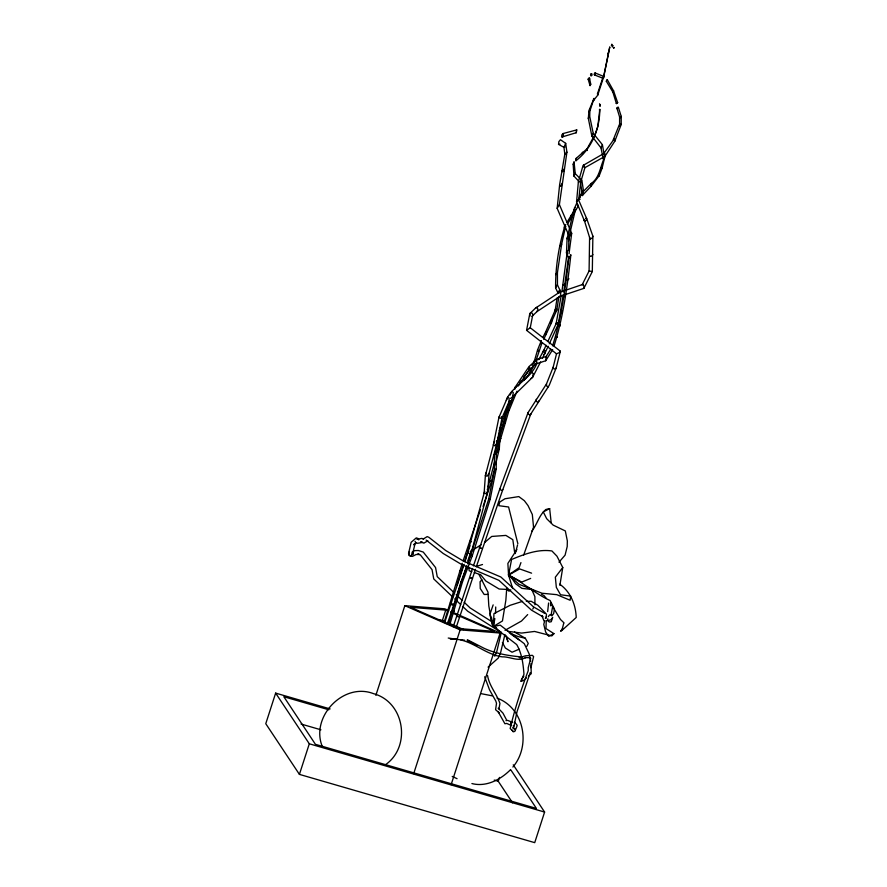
<?xml version="1.0" encoding="UTF-8"?>
<svg xmlns="http://www.w3.org/2000/svg" width="887" height="887" viewBox="0 0 887 887"><rect width="100%" height="100%" fill="white"/><g stroke="black" fill="none" stroke-linecap="round" stroke-linejoin="round"><path stroke-width="1.33" d="M577.603 199.863L578.634 200.018L586.706 218.612L586.141 220.408L584.6 221.295L576.561 201.892L578.634 200.018L580.752 181.946L584.921 167.665L604.934 156.334L614.791 141.266L621.188 124.546L621.233 116.397L618.383 107.36L617.674 107.238L616.897 108.092L619.891 117.927L621.233 116.397L619.603 117.084L619.603 126.165M467.715 563.866L488.626 499.392L494.325 470.797L494.447 454.698L507.375 410.947L513.451 396.156M517.021 391.156L508.783 411.202L496.31 453.39L496.199 469.046L490.201 499.137L472.294 555.672L462.382 582.249L449.587 625.357M548.587 603.005L547.656 611.598M550.572 605.788L550.605 602.495M594.523 72.956L595.299 73.044L595.277 74.275L594.478 74.94L594.013 74.131M495.545 613.338L495.711 606.996M546.226 620.712L545.993 628.584L553.943 633.64L551.825 635.924L534.573 631.444L521.656 633.074L507.442 631.289M546.303 618.095L546.425 614.159L537.91 605.311L531.224 601.297L526.301 601.319M531.912 316.448L536.945 311.614L560.096 296.302L583.868 288.386L584.045 286.556L582.992 284.339L582.149 284.805L589.09 270.967L589.6 237.516L590.066 239.058L592.084 238.204L592.871 236.142L586.706 218.612L585.52 218.39M583.868 288.386L592.316 271.555L592.871 236.142M552.579 345.764C561.648 317.601 565.407 287.654 568.789 258.339L566.483 253.017L568.512 249.646L569.033 236.896L575.508 209.321L574.554 210.585L573.911 209.587L576.716 203.167M599.778 109.389C599.845 129.07 591.562 148.65 575.951 160.735L576.195 158.352L587.105 148.75L594.146 135.966L594.279 136.864L597.816 126.619L599.778 109.389L599.324 109.966M574.033 174.794L573.956 176.081L573.179 164.328L574.022 161.733L575.264 173.597L573.956 176.081L578.612 181.059M603.759 76.615L609.79 46.911L603.526 77.147M551.736 320.529L551.647 322.436L543.709 339.333M590.942 186.436L591.319 183.398C600.144 177.356 600.211 165.425 604.657 157.598L602.073 168.286L599.302 175.559L590.942 186.436L582.227 195.583L582.593 192.224L591.319 183.398L591.429 184.241M497.618 446.349L498.139 437.125M495.489 464.777L499.314 448.855L500.246 432.335L505.28 418.42M536.923 363.204C531.59 377.951 515.391 384.115 507.597 397.243L509.182 398.219L508.883 401.922L502.053 417.81L496.875 443.256L489.07 473.348L487.795 491.21L471.263 552.734L467.715 563.156M588.857 111.662L588.358 118.525L591.884 136.166L600.998 147.885L603.238 159.15L604.657 157.598L602.417 144.714L593.226 133.327L589.733 116.474L589.91 109.301L588.857 111.662L590.132 110.265L594.057 98.335L589.123 110.165M506.743 588.192L505.845 600.311L502.452 620.944C489.114 629.216 494.624 625.634 493.139 625.856L501.277 632.531L496.764 651.657L494.802 656.225M567.314 224.422L578.08 206.327L577.714 204.875L577.382 205.407M546.625 331.705L545.483 335.053L545.76 331.694L555.606 309.175L555.085 310.816L555.794 311.448L556.748 310.195L558.877 296.835M570.651 255.001L570.84 255.012C567.469 285.514 563.389 316.581 554.087 345.875M552.701 617.396L551.248 621.743L549.241 622.075L548 620.457M564.975 146.998L563.944 147.32L558.555 144.404L558.854 141.665L560.44 139.714L565.684 143.339L566.915 152.176L559.398 204.598L557.158 208.345L569.432 236.718L571.694 233.336L559.398 204.598M604.934 156.334L605.355 154.671L604.479 153.118L583.058 165.459L578.357 181.89L576.561 201.892M534.95 604.812L534.883 596.641L531.701 589.456L521.922 588.369L515.58 583.724L511.145 577.249M512.697 588.569L508.55 575.109L508.983 571.306M566.915 152.176L564.819 154.116L559.642 184.673L557.158 208.345M567.203 252.241L561.881 291.79M568.567 241.297L569.088 237.184M595.299 73.044L603.958 76.504L603.814 77.646L603.105 78.311L594.478 74.94M568.656 256.598L563.733 291.967M569.01 253.859L571.694 233.336L570.651 233.736M602.739 78.045L597.494 93.7L597.694 95.242L593.669 100.331L593.569 98.668M514.837 389.227L515.103 387.264L529.051 366.542L537.001 359.457L546.192 356.441L550.783 349.134M555.085 310.816L557.125 297.977M559.509 292.821L559.941 290.149L557.346 284.716L555.617 288.053L557.945 292.843L559.941 290.149M574.843 173.264L581.883 180.283L583.435 190.727L582.094 192.146L582.249 191.171L579.81 197.479M559.863 585.353L562.768 567.514L556.947 556.171L551.914 550.949C537.821 548.942 524.35 554.187 511.577 559.475L508.55 575.109L510.435 577.393M549.319 343.779L558.322 323.955L563.278 294.639M551.06 615.234L552.579 606.874M412.921 554.508L413.176 553.011L411.668 554.608M494.835 618.583L493.471 626.521L496.687 628.218M510.579 398.429L512.553 396.844L513.307 392.52L511.81 391.422L510.114 395.07M561.149 295.815L556.071 323.988L556.57 322.768L557.956 322.746L558.322 323.955M413.176 553.011L411.003 556.038L409.04 555.506L408.574 553.377L411.169 542.279L416.28 537.877L418.165 538.553L418.786 539.917M526.568 330.319L530.249 327.769L560.362 351.197L559.564 352.505L556.515 353.824L526.568 330.319L529.805 313.588L535.493 308.133L559.231 292.433L582.992 284.339M530.249 327.769L532.854 314.308L531.546 312.546L529.805 313.588L530.027 316.005M555.617 288.053C555.362 267.031 558.832 245.599 565.03 225.608L565.629 226.307L561.382 245.289M565.629 226.307L564.42 228.225L564.287 226.795L565.618 224.588M526.423 677.934L523.518 680.484L521.079 681.338L521.567 679.254L523.884 676.127M573.911 209.587L567.07 238.725L566.483 253.017L566.948 251.42M504.925 634.471L500.601 652.666L498.317 657.999L488.083 667.135M494.547 462.182L488.016 486.974M496.764 452.947L497.396 450.308L497.54 451.084L499.314 448.855M493.893 471.407L491.664 480.699L483.105 506.488M561.926 312.579L562.391 310.672L561.493 310.65L560.739 313.732M473.414 565.895L499.902 488.704L528.075 412.577L546.459 383.982L553.189 367.174L556.515 353.824M528.075 412.577L528.486 414.218L530.182 415.016L549.23 385.28L556.204 367.839L560.362 351.197M530.87 667.7L533.619 656.591L532.3 655.316L530.792 655.46M564.919 296.047L565.341 294.384L564.442 294.329L563.766 297.023M559.797 326.394L560.229 324.686L559.331 324.642L558.344 326.316M544.773 620.545L543.775 624.381L545.649 632.043L548.776 636.345L553.943 633.64M562.824 628.373L560.573 631.222L561.848 630.524L563.644 623.583M515.258 553.599L517.553 544.995M530.759 658.209L528.208 667.745L528.242 670.627C521.124 689.642 514.77 708.835 510.158 728.537L513.163 731.32M537.001 359.457L536.192 363.87L528.73 370.522L518.352 385.945M568.489 279.505L568.755 278.518L567.303 280.614M607.262 79.653L606.309 81.26L612.828 91.971L616.432 103.712L617.651 102.615L613.56 90.851L607.262 79.653L606.309 81.26M614.791 141.266L615.212 139.791L614.259 138.882L603.515 153.817L604.479 153.118M486.32 472.327L485.377 475.609L484.114 493.205L465.043 561.804M457.149 584.788L463.191 565.174M494.214 441.848L485.377 475.609L487.085 476.241L489.07 473.348M535.815 361.076L542.068 342.67L541.137 343.857L541.314 340.697L537.566 349.977L534.196 361.663L534.528 360.776L535.293 361.197M567.525 237.261L567.07 238.725L569.033 236.896M562.036 183.432L561.338 185.66L559.863 186.425L559.642 184.673M575.951 160.735L576.195 158.352M591.884 136.166L593.226 133.327M557.945 292.843L558.455 291.213M597.694 95.242L603.348 77.89M330.152 708.924L275.646 693.113L265.767 723.703L299.418 774.384L534.728 842.65L544.607 812.06L513.251 764.827M299.418 774.384L309.308 743.794L275.646 693.113M375.866 695.341L404.838 605.666L444.808 608.815L448.578 610.467M438.389 619.969L442.447 620.29L445.74 610.09L448.223 611.187M444.077 622.463L462.271 563.289M444.664 622.563L464.167 564.365M447.303 624.071L466.828 565.762M448.645 623.672L461.052 581.695L466.762 566.416M453.213 626.765L472.571 568.5M456.129 627.608L475.499 569.343M476.341 566.738L502.818 489.546L530.825 413.874L530.182 415.016M413.708 773.608L460.131 629.87L500.113 633.019L451.128 784.662M512.531 802.768L498.228 781.236L499.47 777.411M574.432 162.399L573.179 164.328M484.712 491.387L484.114 493.205L485.832 493.649L487.795 491.21L487.285 489.247M550.882 320.495L550.727 323.589L556.748 310.195L556.637 308.787M480.466 509.726L463.18 560.673M509.803 400.558L499.292 430.594M510.158 404.117L511.477 400.203L511.023 401.112L510.236 400.58M530.182 672.701L517.121 711.363L513.429 728.648M493.161 604.89L489.801 614.613L493.471 626.521L495.888 627.464M547.878 618.816L547.212 620.723L550.971 619.78L552.191 618.084M464.555 561.294L469.999 545.76M467.826 560.717L471.263 551.004L481.264 544.673M560.096 296.302L560.828 294.296L560.285 291.901M523.685 555.04L533.553 527.211L532.322 514.504L528.042 505.612L524.339 500.678L518.806 496.587L504.947 498.76L499.703 502.109L498.793 505.69L508.584 506.998L517.875 543.764M520.946 562.602L519.128 567.647L508.55 575.109L508.972 575.508L508.484 574.676L518.906 584.267L542.024 593.237L556.814 594.667L570.119 600.255L570.696 596.108L560.54 594.756L556.337 587.371L555.34 577.182L562.768 567.514M618.383 107.36L617.13 108.746L616.897 108.092M468.724 551.137L468.103 552.823L469.678 553.81L471.263 552.734L470.675 551.082M576.317 132.684L576.75 129.901L563.023 133.56L561.881 134.846L561.615 137.097L576.317 132.684L575.696 132.573M562.591 137.186L563.467 135.001L563.023 133.56M613.25 139.802L619.259 124.934L620.246 123.936L621.188 124.546M521.079 681.338L523.962 674.187C523.175 663.975 521.977 653.597 516.689 644.561L500.201 631.843M450.918 603.404L450.618 604.125L452.226 605.001L453.512 604.834L452.703 603.847M602.417 144.714L600.998 147.885M546.17 359.59L545.693 360.754L536.192 363.87L536.757 362.672M512.963 727.894L513.784 725.876M506.311 400.325L507.597 397.243L498.937 417.4L493.327 444.964L494.957 445.828L496.875 443.256L496.41 440.795M588.17 79.231L588.635 78.123L589.5 78.123L590.753 84.198L590.066 85.706L588.17 79.231L588.746 79.919M542.744 352.594L546.093 345.231M536.945 311.614L537.921 309.441L537.023 307.29L535.493 308.133M529.251 369.358L528.73 370.522L529.461 366.896M548.188 346.263L542.389 358.381M589.589 85.252L590.753 84.198M593.669 100.331L594.113 99.366M547.844 341.484L556.57 322.768M408.574 553.377L409.251 551.936L409.461 555.506L412.466 556.382L416.07 554.519L419.44 554.475L417.733 553.998L420.349 554.907L432.047 569.642L433.754 578.945L452.703 596.962M499.392 416.435L498.937 417.4L500.578 418.254L502.053 417.81L501.321 416.69M551.88 615.911L553.665 613.516L554.43 609.003L550.128 600.532C535.271 593.736 523.086 582.515 508.55 575.109L509.726 572.703M526.834 646.324L528.253 643.452L525.304 638.23L514.549 632.032M542.977 337.326L545.76 331.694M578.413 199.763L582.593 192.224L583.069 192.812M545.361 618.472L546.215 616.742M534.828 363.57L529.849 373.405L523.696 380.401L523.663 377.197L530.892 367.961M532.1 365.566L534.528 360.776M540.571 361.907L532.688 377.163L512.553 396.844M592.915 254.403L592.128 255.899L590.099 256.454L589.633 255.301M538.786 359.656L543.764 350.221L545.05 350.897L544.818 353.691L543.387 354.733M512.897 767.055C531.125 745.612 524.295 708.026 497.019 698.08M570.84 255.012L568.789 258.339M538.775 400.946L537.943 402.388L536.369 401.39L536.225 399.316M532.732 609.103L533.697 607.44M566.948 222.393L574.532 210.019M556.204 367.839L555.428 369.092L553.555 368.682L553.189 367.174M502.818 489.546L502.297 490.4L500.49 489.879L499.902 488.704M552.668 349.655L545.693 360.754L546.192 356.441L546.481 356.918M516.899 549.53L507.874 563.422L508.55 575.109L521.767 582.06L530.67 578.413M504.171 422.744L505.435 422.234L504.858 423.11M519.926 382.652L521.423 380.468M548.31 616.665L549.541 614.968L551.548 614.558M599.723 104.799L599.557 103.735M565.684 143.339L563.944 147.32L564.819 154.116L565.784 153.606M575.962 130.844L576.75 129.901M482.229 548.499L479.313 547.645L480.665 547.689M558.987 562.192L565.074 555.162L567.214 546.547L567.347 540.948L565.318 530.936L553.144 525.104L546.669 518.695L543.287 511.91L549.652 508.617L551.204 522.809M582.227 195.583L582.848 194.885M531.856 531.136C537.178 524.428 538.941 515.203 545.871 509.493L549.652 508.617M481.929 579.799L480.067 581.761L480.244 588.524L484.158 594.467L487.861 594.39M527.676 614.591L521.512 621.011L505.002 630.313M472.549 578.468L469.633 577.614L470.964 577.725M459.521 617.097L456.605 616.254M616.243 103.435L617.651 102.615M528.364 676.227L531.258 673.676L530.925 663.664M561.848 630.524L576.217 617.474C575.763 604.524 570.507 591.795 559.675 584.156M484.59 542.567L491.708 536.447L505.889 535.415L512.808 539.673L514.726 552.967M416.136 542.711L413.619 544.818L415.083 543.498L412.499 554.442L412.045 552.313M495.323 469.777L496.199 469.046L494.325 470.797M580.242 199.176L579.399 199.131M385.047 765.015C411.635 747.065 404.794 702.038 373.516 693.656C343.491 681.981 310.406 716.763 322.181 746.244M510.402 769.805C500.556 779.706 486.109 787.279 471.906 783.554M531.058 378.45L532.688 377.163L533.242 373.571L531.945 372.64M427.822 540.815L423.875 543.154L420.715 541.757L422.5 542.423L417.566 543.287L415.693 542.633L415.094 541.325M510.834 589.866L508.972 591.163L507.02 589.434L499.115 589.012L485.876 581.04L480.643 574.743L474.279 572.547M529.051 373.948L530.249 371.187L529.683 370.356M495.434 454.044L494.447 454.698L496.31 453.39M597.494 93.7L598.06 94.366M508.55 575.109L519.671 568.922L531.59 573.168M423.143 539.085L427.19 536.602L428.898 537.334L445.673 550.483L463.258 560.994L500.856 577.005L533.42 606.819L544.696 613.372M412.422 551.858L414.794 550.639L418.376 550.494L423.265 552.08L435.561 567.547L437.236 576.65L454.188 592.771M498.494 434.098L500.246 432.335L499.448 432.08M519.161 649.195L512.043 652.233L505.357 648.009L502.397 642.51M460.918 571.638L459.521 571.128L460.198 571.272M580.752 181.946L578.357 181.89M522.609 601.331L510.069 605.322L493.937 613.616L493.471 626.521L500.19 625.124L524.284 643.718L529.14 653.863L530.626 661.303M476.275 566.427L482.517 564.509M512.608 722.328L511.001 722.783L510.557 724.446L511.001 722.783L512.631 722.34L507.519 720.344L505.967 720.632M558.555 144.404L559.963 144.149M416.923 539.263L421.857 538.398L423.642 539.063M574.466 207.713L575.452 207.536M505.158 416.313L504.437 416.424L504.57 417.333L505.379 417.788M515.103 387.264L515.824 387.164M451.139 602.827L450.408 602.872L451.572 603.459M530.592 655.515L525.536 655.792L520.902 657.234L521.911 656.945C509.138 655.881 496.166 653.752 484.424 648.464L467.382 639.749M592.316 271.555L589.09 270.967M530.06 657.711L525.193 657.622L525.958 657.4C518.651 662.157 510.014 656.535 502.142 656.835C483.47 654.218 469.988 637.476 450.352 639.228M519.117 657.688L522.687 657.844M603.337 76.47L603.958 76.504M445.74 610.09L410.603 607.329L459.211 628.595L494.336 631.367L459.444 616.088M456.883 639.327L448.234 638.041M460.741 639.749L464.588 640.17M480.787 693.601L492.185 695.818M525.304 638.23L518.019 636.556L509.293 632.83M563.234 169.317L564.21 169.561L563.722 171.014L562.447 171.69L562.136 170.637M328.822 709.777L283.84 696.727L315.439 744.326L536.424 808.434L510.834 769.905M301.07 724.036L320.917 729.79M494.259 780.083L498.228 781.236M309.308 743.794L544.607 812.06M471.74 571.66L469.19 570.784L468.68 567.004M511.732 725.633L506.721 723.426L504.903 723.748L498.294 711.984L499.226 712.849L495.578 709.711L496.509 703.347L495.822 701.085L489.502 689.776L484.668 676.781M470.698 541.336L470.055 541.081L471.13 541.946M513.174 727.894L515.314 729.713L514.172 728.471M451.095 611.564L500.113 633.019M450.718 612.274L456.949 615.001M442.447 620.29L444.93 621.377M447.425 622.474L463.624 629.559M404.838 605.666L460.131 629.87M548.321 386.843L546.614 386.045L546.459 383.982M452.215 776.424L457.06 778.686M534.429 590.864L527.621 587.105M541.591 594.357L543.975 595.532L546.359 598.492M467.161 640.447L476.785 645.548M583.879 167.1L584.921 167.665L583.591 165.004M492.03 621.809L470.143 607.95L464.156 602.262M501.31 632.509L467.66 611.198L462.67 606.453M426.115 540.072L443.256 553.532L461.307 564.32L498.915 580.331L531.49 610.156L542.977 616.831L541.89 615.755L544.041 621M510.812 634.05L519.017 639.871M581.506 180.006L580.486 183.044L582.094 192.146M456.184 594.667L462.16 600.366M454.698 598.858L460.675 604.557M564.065 622.907L560.54 619.547L551.925 605.4M514.671 722.195L517.176 725.322L516.722 726.908L514.837 731.387L513.218 731.808L512.021 730.112M560.296 246.176L560.717 244.368L561.648 244.169L557.435 272.653L557.457 285.049M506.277 719.412L502.951 713.137L498.228 708.203L498.96 708.901L499.935 703.391C496.665 693.745 489.225 685.95 487.562 675.528M479.168 574.887L488.005 592.183L488.804 605.888L490.212 613.782M602.805 77.579L603.105 78.311M505.756 635.414L507.963 641.722L506.488 636.6M590.066 239.058L584.223 220.054L584.6 221.295M491.398 617.274L493.471 626.521L492.085 624.326L490.444 615.101M589.5 78.123L589.578 79.231M508.816 409.805L507.896 411.912L507.375 410.947L507.941 409.65L508.816 409.805M570.962 215.796L571.428 217.426L571.494 214.942L570.962 215.796M586.861 149.26L587.017 150.557L587.105 148.75L586.861 149.26M508.761 574.521L508.972 575.508L508.761 574.521M598.902 173.841L599.047 175.87L598.902 173.841M582.404 152.73L582.437 154.105L582.692 152.187L582.404 152.73M611.853 44.35L611.453 45.47L611.853 44.35M600.377 105.121L599.978 106.096L600.377 105.121M612.784 45.559L612.318 46.789L612.784 45.559M613.981 47.443L613.671 48.275L613.981 47.443M537.566 349.977L538.176 351.185L538.753 350.886L537.566 349.977M588.624 117.239L588.358 118.525L589.467 115.964L588.624 117.239M608.205 53.02L608.238 53.619L608.205 53.02M613.56 90.851L612.828 91.971L613.56 90.851M508.994 575.43L508.65 574.588L508.994 575.43M591.064 73.843L590.52 75.118L591.097 75.983L592.006 75.251L591.973 73.92L591.064 73.843M557.391 337.071L555.938 336.827L557.391 337.071M491.664 480.699L491.232 481.364L490.112 480.665L491.664 480.699M556.193 273.983L555.595 274.637L557.435 272.653L556.193 273.983M565.086 283.973L563.09 285.082L565.086 283.973M499.547 438.167L500.689 438.633L499.547 438.167M454.233 610.988L452.825 610.711L454.233 610.988M462.382 582.249L461.052 581.695L462.382 582.249M490.201 499.137L488.626 499.392L490.201 499.137M472.294 555.672L471.041 554.952L472.294 555.672M602.073 168.286L601.053 167.987L602.073 168.286"/></g></svg>
